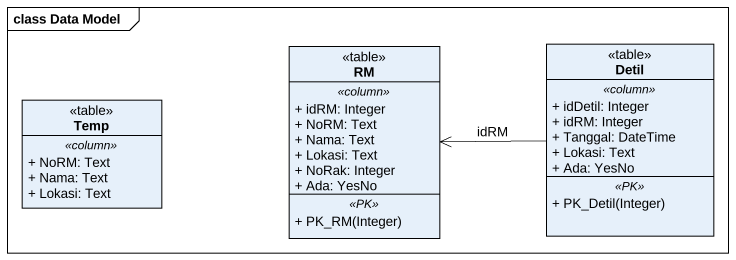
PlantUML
@startuml
mainframe class Data Model
hide circle
hide empty members
skinparam classAttributeIconSize 0
class RM <<table>> {
  .. <<column>> ..
  + idRM: Integer
  + NoRM: Text
  + Nama: Text
  + Lokasi: Text
  + NoRak: Integer
  + Ada: YesNo
  .. <<PK>> ..
  + PK_RM(Integer)
}
class Detil <<table>> {
  .. <<column>> ..
  + idDetil: Integer
  + idRM: Integer
  + Tanggal: DateTime
  + Lokasi: Text
  + Ada: YesNo
  .. <<PK>> ..
  + PK_Detil(Integer)
}
class Temp <<table>> {
  .. <<column>> ..
  + NoRM: Text
  + Nama: Text
  + Lokasi: Text
}
Detil -left-> RM : idRM
@enduml
